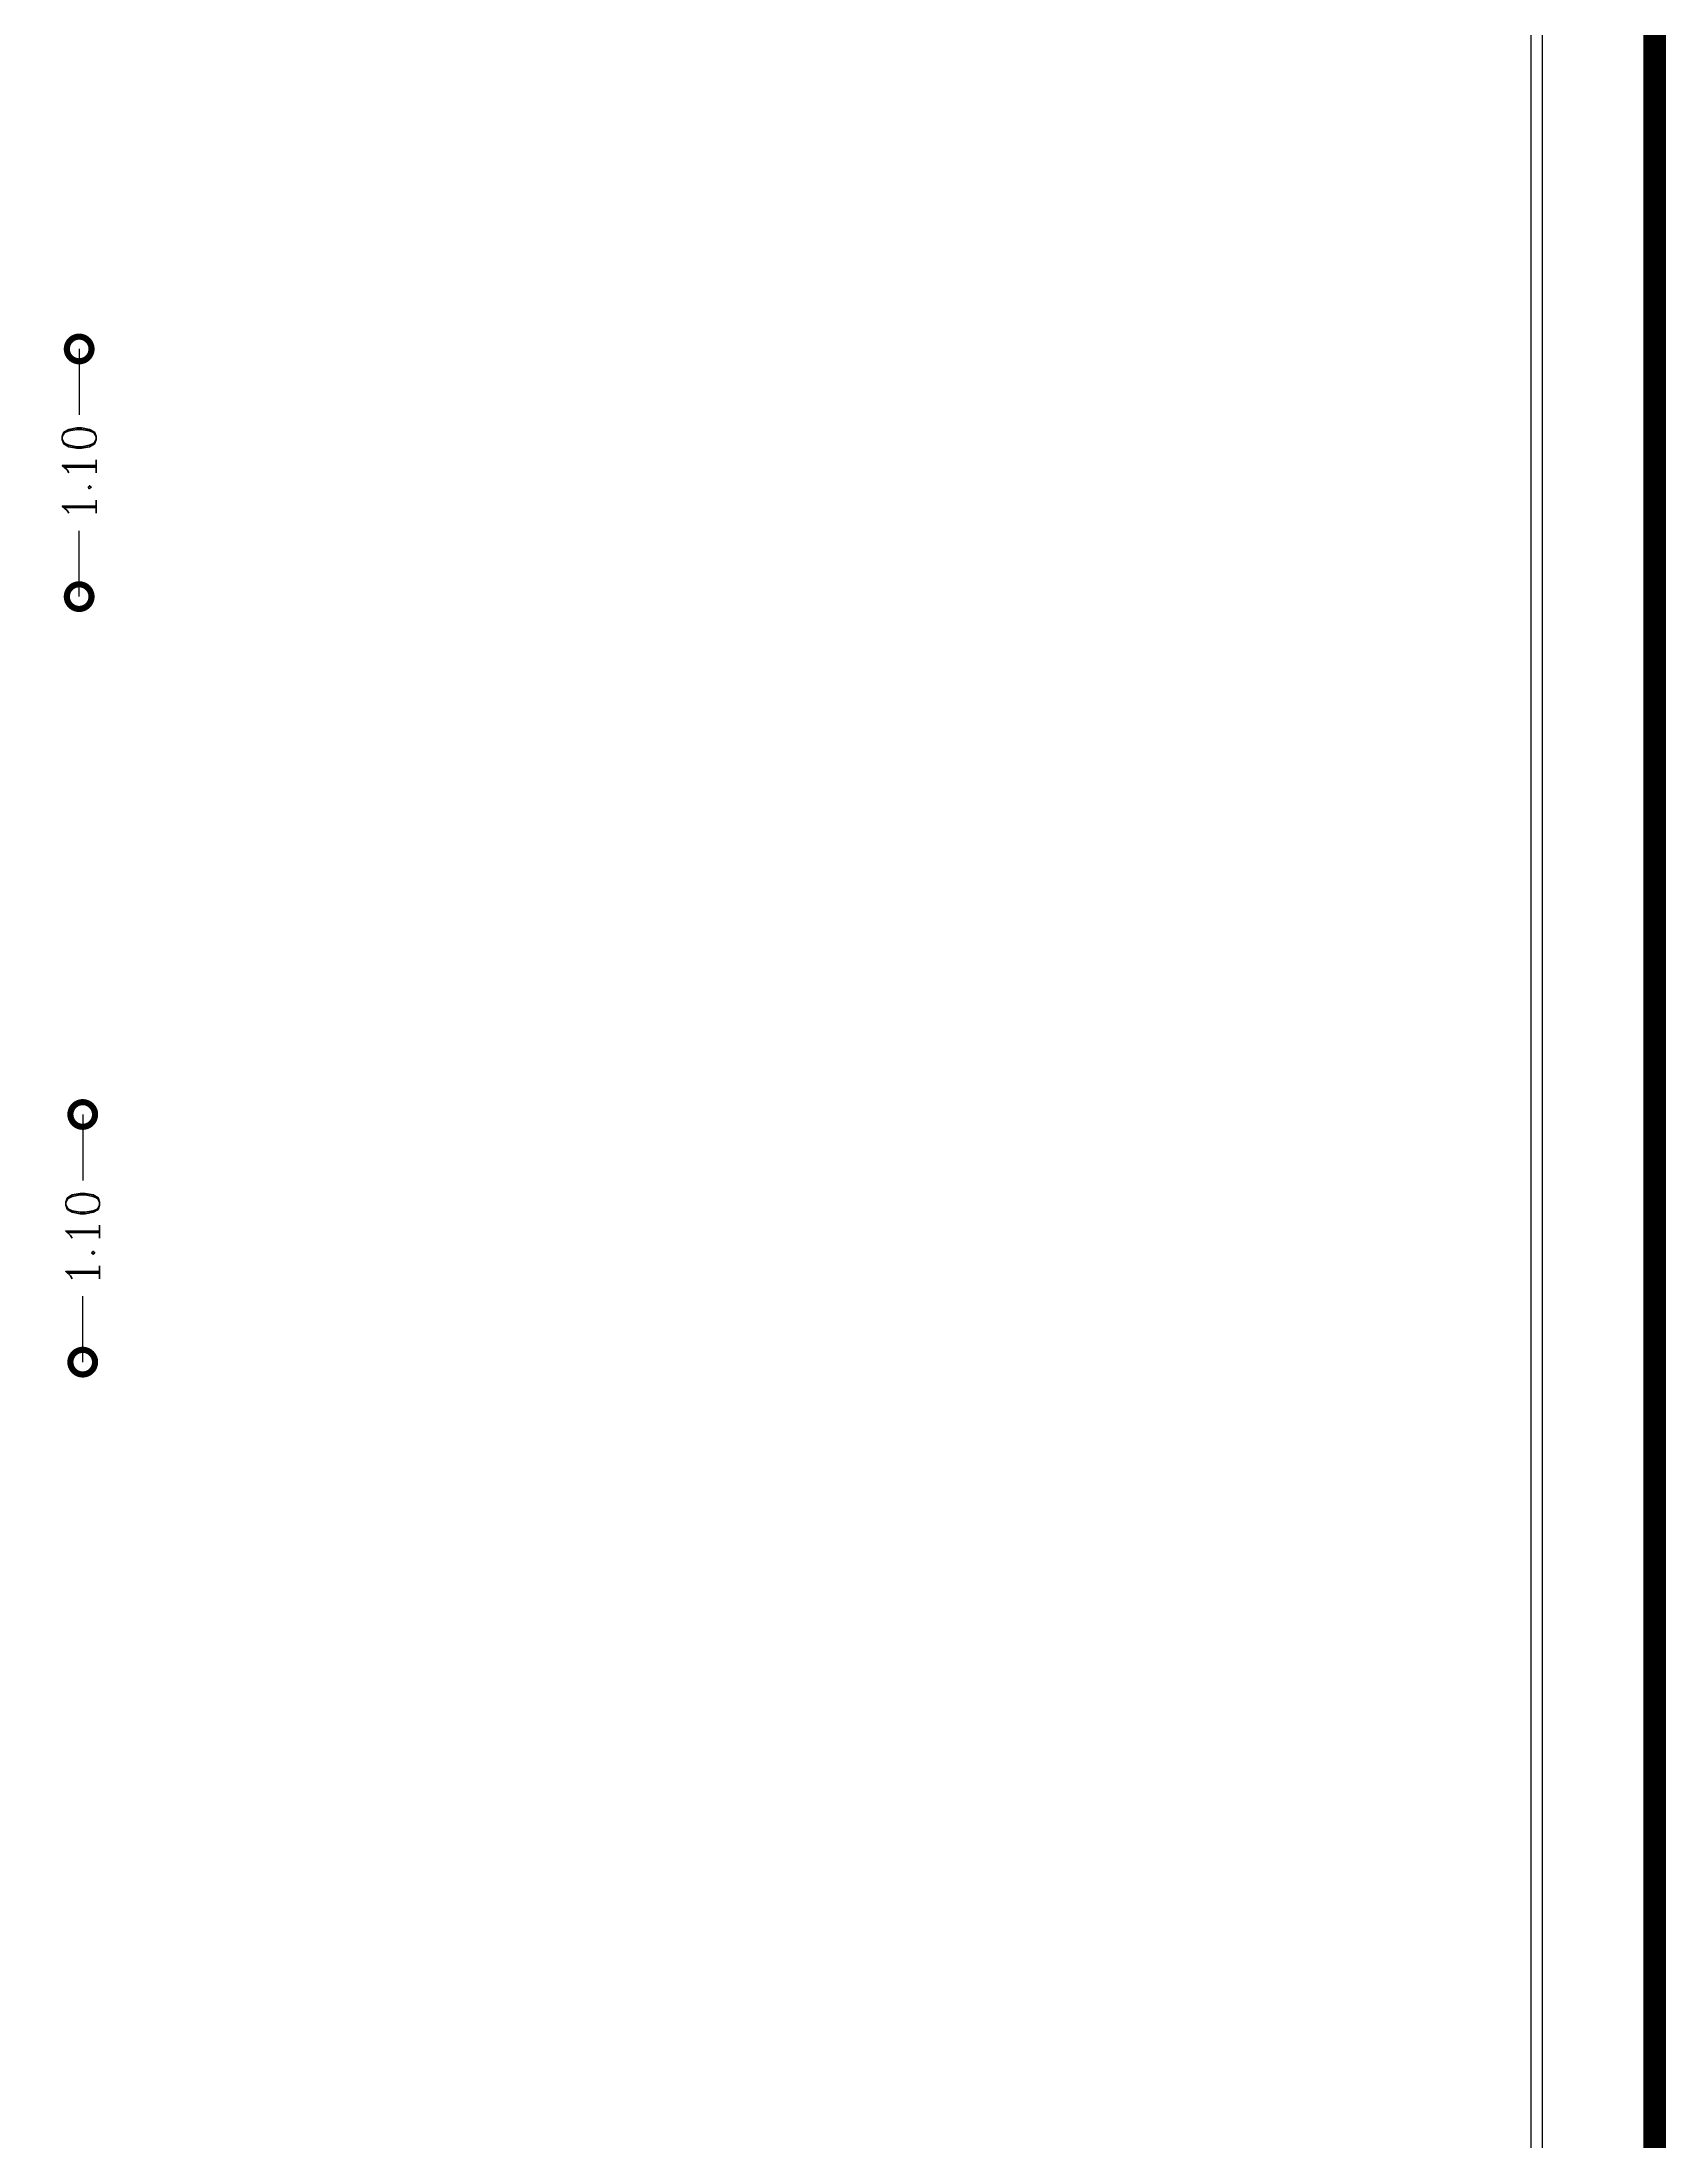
# Model space of a CAD drawing. Header units: metres. Extents: x -1655 to 449, y 40 to 361.
# Drawn here: x 262.55 to 269.76, y 47 to 56.33 of the extents above; entities that cross this region are included whole.
import ezdxf

# ---------------------------------------------------------------- set-up
doc = ezdxf.new("R2010")
doc.units = ezdxf.units.M
doc.header["$MEASUREMENT"] = 0
doc.layers.add('Layer4', color=252, linetype='Continuous', lineweight=25)
doc.styles.add('DIMPLAN', font='romanc.shx', dxfattribs={"height": 0.15})
doc.dimstyles.new('DIMPLAN', dxfattribs={"dimtxt": 0.009, "dimasz": 0.219, "dimexe": 0.2, "dimexo": 0.2, "dimgap": 0.05, "dimtad": 0, "dimzin": 0, "dimdsep": 46, "dimtxsty": 'DIMPLAN', "dimblk1": 'DOTSMALL', "dimblk2": 'DOTSMALL', "dimsah": 1, "dimcen": 0, "dimse1": 1, "dimse2": 1, "dimclrd": 1, "dimclre": 1, "dimclrt": 2, "dimadec": 0, "dimazin": 0, "dimtfac": 0.909091, "dimtofl": 0, "dimtmove": 1, "dimatfit": 3, "dimldrblk": 'DOTSMALL', "dimfxl": 0.2, "dimtolj": 1, "dimtzin": 0, "dimarcsym": 0})

# ---------------------------------------------------------------- blocks, each defined once
blk = doc.blocks.new('kadr behi')
at = {"layer": 'Layer4'}
for p, q in [((5062.187, 2011.1313), (5062.187, 1987.3813)), ((5062.237, 2011.1313), (5062.237, 1987.3813))]:
    blk.add_line(p, q, dxfattribs=at)
at = {"layer": 'Layer4', "const_width": 0.1}
blk.add_lwpolyline([(5021.737, 2012.1313), (5062.737, 2012.1313), (5062.737, 1983.4313), (5021.737, 1983.4313)], close=True, dxfattribs=at)
blk = doc.blocks.new('_DOTSMALL')
at = {"color": 0, "linetype": 'ByBlock', "const_width": 0.5}
blk.add_lwpolyline([(-0.0625, 0, 1), (0.0625, 0, 1)], format="xyb", close=True, dxfattribs=at)
blk = doc.blocks.new('*D213')
at = {"color": 1, "lineweight": -2, "ltscale": 0.1, "transparency": 16777216}
for p, q in [((262.7167, 54.9642), (262.7167, 54.6714)), ((262.7167, 53.8642), (262.7167, 54.1571))]:
    blk.add_line(p, q, dxfattribs=at)
at = {"layer": 'DEFPOINTS', "color": 0, "ltscale": 0.1, "transparency": 16777216}
for p in [(262.9369, 54.9642), (262.7167, 53.8642), (262.9369, 53.8642)]:
    blk.add_point(p, dxfattribs=at)
at = {"color": 1, "lineweight": -2, "ltscale": 0.1, "transparency": 16777216, "xscale": 0.2189999999999999, "yscale": 0.2189999999999999, "zscale": 0.2189999999999999}
for p, rotation in [((262.7167, 54.9642), 90), ((262.7167, 53.8642), 270)]:
    blk.add_blockref('_DOTSMALL', p, dxfattribs=dict(at, rotation=rotation))
at = {"color": 2, "ltscale": 0.1, "transparency": 16777216, "insert": (262.7167, 54.4142), "char_height": 0.15, "attachment_point": 5, "rotation": 90, "style": 'DIMPLAN'}
blk.add_mtext('\\A1;1.10', dxfattribs=at)
blk = doc.blocks.new('*D214')
at = {"color": 1, "lineweight": -2, "ltscale": 0.1, "transparency": 16777216}
for p, q in [((262.7324, 51.5642), (262.7324, 51.2714)), ((262.7324, 50.4642), (262.7324, 50.7571))]:
    blk.add_line(p, q, dxfattribs=at)
at = {"layer": 'DEFPOINTS', "color": 0, "ltscale": 0.1, "transparency": 16777216}
for p in [(262.9526, 51.5642), (262.7324, 50.4642), (262.9526, 50.4642)]:
    blk.add_point(p, dxfattribs=at)
at = {"color": 1, "lineweight": -2, "ltscale": 0.1, "transparency": 16777216, "xscale": 0.2189999999999999, "yscale": 0.2189999999999999, "zscale": 0.2189999999999999}
for p, rotation in [((262.7324, 51.5642), 90), ((262.7324, 50.4642), 270)]:
    blk.add_blockref('_DOTSMALL', p, dxfattribs=dict(at, rotation=rotation))
at = {"color": 2, "ltscale": 0.1, "transparency": 16777216, "insert": (262.7324, 51.0142), "char_height": 0.15, "attachment_point": 5, "rotation": 90, "style": 'DIMPLAN'}
blk.add_mtext('\\A1;1.10', dxfattribs=at)

msp = doc.modelspace()

# ---------------------------------------------------------------- block references
msp.add_blockref('kadr behi', (-4793.0257, -1942.4557))

# ---------------------------------------------------------------- dimensions: what is measured, and where the dimension line sits
at = {"ltscale": 0.1}
for p1, p2, picture, middle in [((262.9369, 54.9642), (262.9369, 53.8642), '*D213', (262.7167, 54.4142)), ((262.9526, 51.5642), (262.9526, 50.4642), '*D214', (262.7324, 51.0142))]:
    dim = msp.add_aligned_dim(p1=p1, p2=p2, distance=-0.2202, dimstyle='DIMPLAN', override={"dimfxl": 0.1, "dimfxlon": 1, "dimarcsym": 1}, dxfattribs=at)
    dim.commit()
    dim.dimension.update_dxf_attribs({"geometry": picture, "text_midpoint": middle})

doc.saveas('drawing.dxf')
